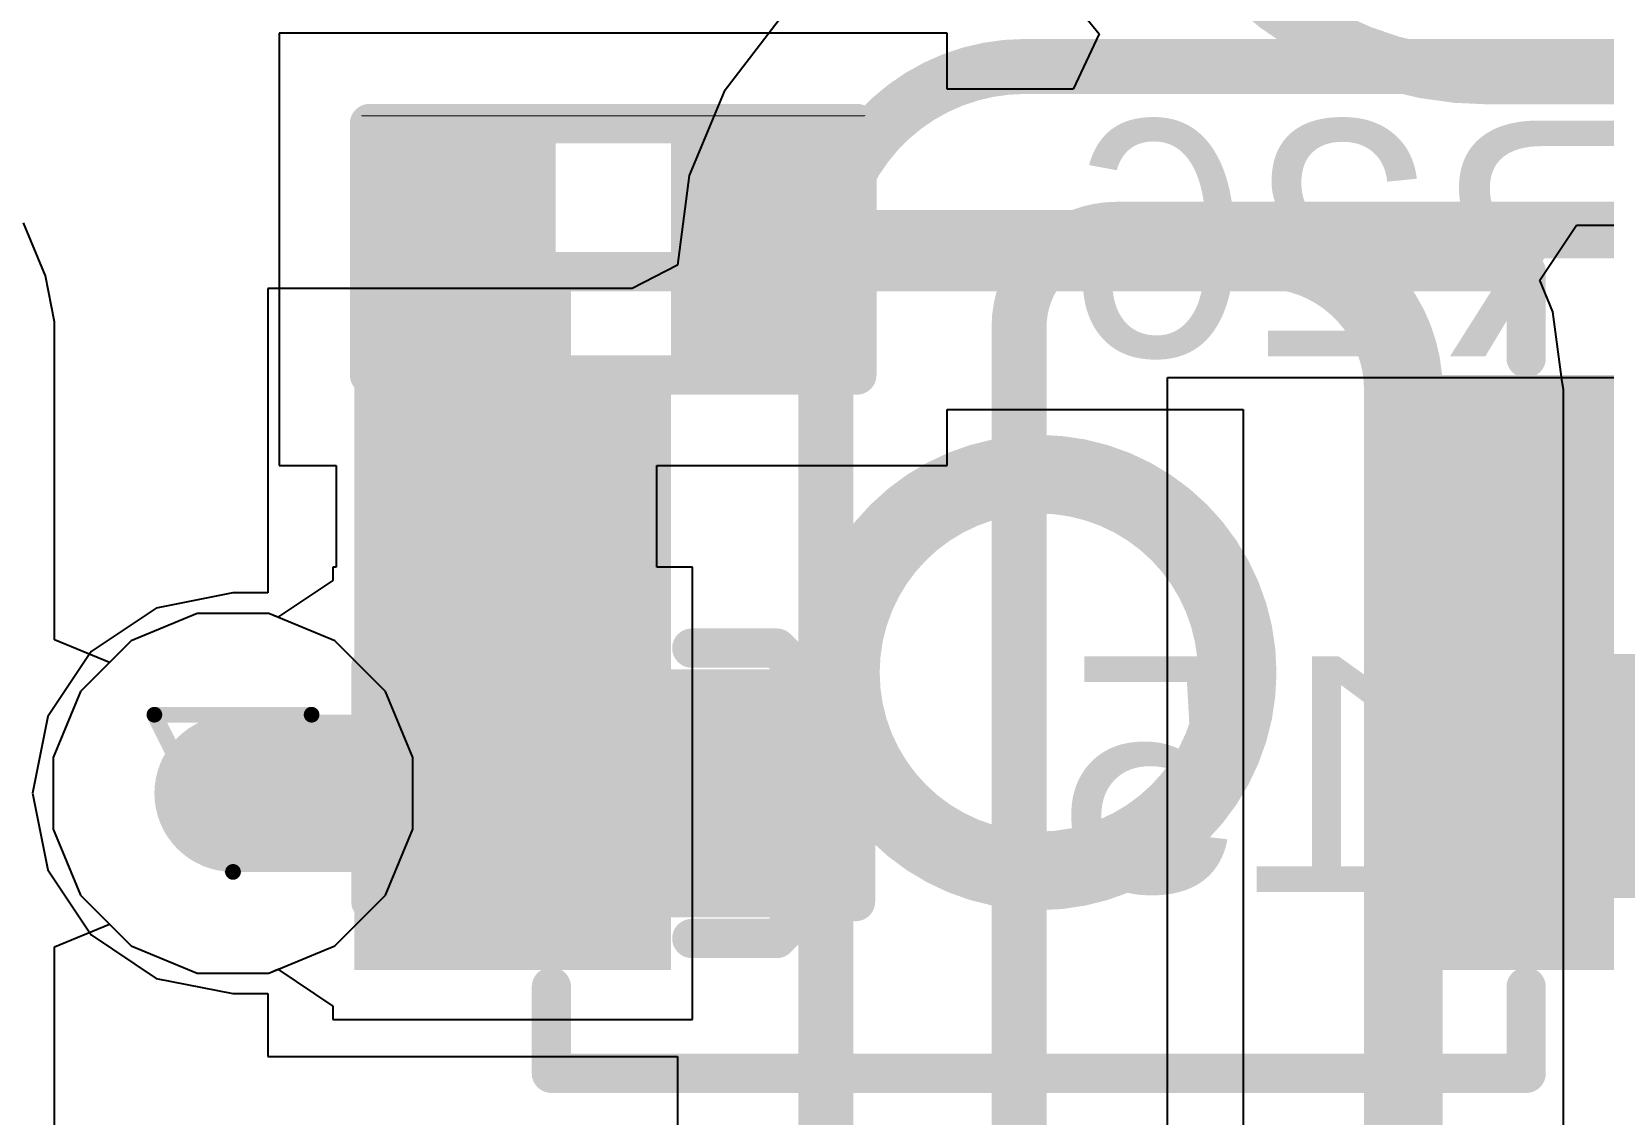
# Model space of a CAD drawing. Header units: inches. Extents: x -5 to 234, y -4 to 104.
# Drawn here: x 12.05 to 17.13, y 15.23 to 18.73 of the extents above; entities that cross this region are included whole.
import ezdxf

# ---------------------------------------------------------------- set-up
doc = ezdxf.new("R2010")
doc.units = ezdxf.units.IN
for name, color, linetype in [('Bottom Layer', 5, 'Continuous'), ('Bottom Overlay', 54, 'Continuous'), ('Bottom Paste', 16, 'Continuous'), ('Bottom Solder', 6, 'Continuous'), ('Drill Drawing', 1, 'Continuous'), ('GND', 16, 'Continuous'), ('POWER', 76, 'Continuous'), ('Top Layer', 1, 'Continuous'), ('Top Overlay', 2, 'Continuous'), ('Top Paste', 8, 'Continuous'), ('Top Solder', 216, 'Continuous'), ('Via Holes', 16, 'Continuous')]:
    doc.layers.add(name, color=color, linetype=linetype)
doc.styles.add('Arial', font='', dxfattribs={"height": 0.2})
doc.styles.get('Arial').set_extended_font_data('Arial')

# ---------------------------------------------------------------- blocks, each defined once
blk = doc.blocks.new('B3U_1000P_24')
at = {"layer": 'Top Layer'}
for points in [[(-2.11, 0.86), (-1.29, 0.86), (-1.29, -0.86), (-2.11, -0.86)], [(1.29, 0.86), (2.11, 0.86), (2.11, -0.86), (1.29, -0.86)]]:
    blk.add_hatch(color=1, dxfattribs=at).paths.add_polyline_path(points)
at = {"layer": 'Top Paste'}
for points in [[(-2.11, 0.86), (-1.29, 0.86), (-1.29, -0.86), (-2.11, -0.86)], [(1.29, 0.86), (2.11, 0.86), (2.11, -0.86), (1.29, -0.86)]]:
    blk.add_hatch(color=8, dxfattribs=at).paths.add_polyline_path(points)
at = {"layer": 'Top Solder'}
for points in [[(-2.2116, 0.9616), (-1.1884, 0.9616), (-1.1884, -0.9616), (-2.2116, -0.9616)], [(1.1884, 0.9616), (2.2116, 0.9616), (2.2116, -0.9616), (1.1884, -0.9616)]]:
    blk.add_hatch(color=216, dxfattribs=at).paths.add_polyline_path(points)
at = {"layer": 'Top Overlay'}
for points in [[(-1.5748, 1.016, 0.127, 0.127, 0), (-1.5748, 1.2954, 0.127, 0.127, 0)], [(-1.5748, 1.2954, 0.127, 0.127, 0), (1.5748, 1.2954, 0.127, 0.127, 0)], [(1.5748, 1.016, 0.127, 0.127, 0), (1.5748, 1.2954, 0.127, 0.127, 0)], [(-1.5748, -1.2954, 0.127, 0.127, 0), (-1.5748, -1.016, 0.127, 0.127, 0)], [(1.5748, -1.2954, 0.127, 0.127, 0), (1.5748, -1.016, 0.127, 0.127, 0)], [(-1.5748, -1.2954, 0.127, 0.127, 0), (1.5748, -1.2954, 0.127, 0.127, 0)]]:
    blk.add_lwpolyline(points, format="xyseb", dxfattribs=at)
for points in [[(-1.6065, 1.2954, 0.0635, 0.0635, 1), (-1.5431, 1.2954, 0.0635, 0.0635, 1)], [(-1.6065, 1.2954, 0.0635, 0.0635, 1), (-1.5431, 1.2954, 0.0635, 0.0635, 1)], [(1.5431, 1.2954, 0.0635, 0.0635, 1), (1.6066, 1.2954, 0.0635, 0.0635, 1)], [(1.5431, 1.2954, 0.0635, 0.0635, 1), (1.6066, 1.2954, 0.0635, 0.0635, 1)], [(-1.6065, 1.016, 0.0635, 0.0635, 1), (-1.5431, 1.016, 0.0635, 0.0635, 1)], [(1.5431, 1.016, 0.0635, 0.0635, 1), (1.6066, 1.016, 0.0635, 0.0635, 1)], [(0.6411, 0, 0.254, 0.254, 1), (-0.6411, 0, 0.254, 0.254, 1)], [(-0.7046, 0, 0.127, 0.127, 1), (-0.5776, 0, 0.127, 0.127, 1)], [(0.5776, 0, 0.127, 0.127, 1), (0.7046, 0, 0.127, 0.127, 1)], [(-1.6065, -1.016, 0.0635, 0.0635, 1), (-1.5431, -1.016, 0.0635, 0.0635, 1)], [(1.5431, -1.016, 0.0635, 0.0635, 1), (1.6066, -1.016, 0.0635, 0.0635, 1)], [(-1.6065, -1.2954, 0.0635, 0.0635, 1), (-1.5431, -1.2954, 0.0635, 0.0635, 1)], [(-1.6065, -1.2954, 0.0635, 0.0635, 1), (-1.5431, -1.2954, 0.0635, 0.0635, 1)], [(1.5431, -1.2954, 0.0635, 0.0635, 1), (1.6066, -1.2954, 0.0635, 0.0635, 1)], [(1.5431, -1.2954, 0.0635, 0.0635, 1), (1.6066, -1.2954, 0.0635, 0.0635, 1)]]:
    blk.add_lwpolyline(points, format="xyseb", close=True, dxfattribs=at)
blk = doc.blocks.new('R___0402_B_41')
at = {"layer": 'Bottom Layer'}
for points in [[(-0.2413, 0.3175), (-0.2413, -0.3175), (-0.6985, -0.3175), (-0.6985, 0.3175)], [(0.6985, 0.3175), (0.6985, -0.3175), (0.2413, -0.3175), (0.2413, 0.3175)]]:
    blk.add_hatch(color=5, dxfattribs=at).paths.add_polyline_path(points)
at = {"layer": 'Bottom Paste'}
for points in [[(-0.2413, 0.3175), (-0.2413, -0.3175), (-0.6985, -0.3175), (-0.6985, 0.3175)], [(0.6985, 0.3175), (0.6985, -0.3175), (0.2413, -0.3175), (0.2413, 0.3175)]]:
    blk.add_hatch(color=16, dxfattribs=at).paths.add_polyline_path(points)
at = {"layer": 'Bottom Solder'}
for points in [[(-0.1863, 0.3725), (-0.1863, -0.3725), (-0.7535, -0.3725), (-0.7535, 0.3725)], [(0.7535, 0.3725), (0.7535, -0.3725), (0.1863, -0.3725), (0.1863, 0.3725)]]:
    blk.add_hatch(color=6, dxfattribs=at).paths.add_polyline_path(points)
at = {"layer": 'Bottom Overlay'}
for points in [[(-0.7874, 0.4064, 0.127, 0.127, 0), (0.7874, 0.4064, 0.127, 0.127, 0)], [(-0.7874, -0.4064, 0.127, 0.127, 0), (-0.7874, 0.4064, 0.127, 0.127, 0)], [(0.7874, -0.4064, 0.127, 0.127, 0), (0.7874, 0.4064, 0.127, 0.127, 0)], [(-0.8128, 0.4318, 0.00323, 0.00323, 0), (0.8128, 0.4318, 0.00323, 0.00323, 0)], [(-0.7874, -0.4064, 0.127, 0.127, 0), (0.7874, -0.4064, 0.127, 0.127, 0)]]:
    blk.add_lwpolyline(points, format="xyseb", dxfattribs=at)
for points in [[(-0.8191, 0.4064, 0.0635, 0.0635, 1), (-0.7556, 0.4064, 0.0635, 0.0635, 1)], [(-0.8191, 0.4064, 0.0635, 0.0635, 1), (-0.7556, 0.4064, 0.0635, 0.0635, 1)], [(0.7556, 0.4064, 0.0635, 0.0635, 1), (0.8191, 0.4064, 0.0635, 0.0635, 1)], [(0.7556, 0.4064, 0.0635, 0.0635, 1), (0.8191, 0.4064, 0.0635, 0.0635, 1)], [(-0.8136, 0.4318, 0.00161, 0.00161, 1), (-0.812, 0.4318, 0.00161, 0.00161, 1)], [(0.812, 0.4318, 0.00161, 0.00161, 1), (0.8136, 0.4318, 0.00161, 0.00161, 1)], [(-0.8191, -0.4064, 0.0635, 0.0635, 1), (-0.7556, -0.4064, 0.0635, 0.0635, 1)], [(-0.8191, -0.4064, 0.0635, 0.0635, 1), (-0.7556, -0.4064, 0.0635, 0.0635, 1)], [(0.7556, -0.4064, 0.0635, 0.0635, 1), (0.8191, -0.4064, 0.0635, 0.0635, 1)], [(0.7556, -0.4064, 0.0635, 0.0635, 1), (0.8191, -0.4064, 0.0635, 0.0635, 1)]]:
    blk.add_lwpolyline(points, format="xyseb", close=True, dxfattribs=at)
blk = doc.blocks.new('DFN1006_2L__B__D____________B_108')
at = {"layer": 'Bottom Layer'}
for points in [[(-0.525, 0.35), (-0.125, 0.35), (-0.125, -0.35), (-0.525, -0.35)], [(0.125, 0.35), (0.525, 0.35), (0.525, -0.35), (0.125, -0.35)]]:
    blk.add_hatch(color=5, dxfattribs=at).paths.add_polyline_path(points)
at = {"layer": 'Bottom Paste'}
for points in [[(-0.525, 0.35), (-0.125, 0.35), (-0.125, -0.35), (-0.525, -0.35)], [(0.125, 0.35), (0.525, 0.35), (0.525, -0.35), (0.125, -0.35)]]:
    blk.add_hatch(color=16, dxfattribs=at).paths.add_polyline_path(points)
at = {"layer": 'Bottom Solder'}
for points in [[(-0.5758, 0.4008), (-0.0742, 0.4008), (-0.0742, -0.4008), (-0.5758, -0.4008)], [(0.0742, 0.4008), (0.5758, 0.4008), (0.5758, -0.4008), (0.0742, -0.4008)]]:
    blk.add_hatch(color=6, dxfattribs=at).paths.add_polyline_path(points)
at = {"layer": 'Bottom Overlay'}
for points in [[(-0.6283, 0.3691, 0.127, 0.127, 0), (-0.5283, 0.4692, 0.127, 0.127, 0)], [(-0.5283, 0.4692, 0.127, 0.127, 0), (-0.254, 0.4692, 0.127, 0.127, 0)], [(0.254, 0.4692, 0.127, 0.127, 0), (0.5283, 0.4692, 0.127, 0.127, 0)], [(0.5283, 0.4692, 0.127, 0.127, 0), (0.6283, 0.3691, 0.127, 0.127, 0)], [(-0.783, -0.35, 0.127, 0.127, 0), (-0.783, 0.41, 0.127, 0.127, 0)], [(0.783, -0.35, 0.127, 0.127, 0), (0.783, 0.41, 0.127, 0.127, 0)], [(-0.6283, -0.3691, 0.127, 0.127, 0), (-0.6283, 0.3691, 0.127, 0.127, 0)], [(0.6283, -0.3691, 0.127, 0.127, 0), (0.6283, 0.3691, 0.127, 0.127, 0)], [(-0.6283, -0.3691, 0.127, 0.127, 0), (-0.5283, -0.4692, 0.127, 0.127, 0)], [(0.5283, -0.4692, 0.127, 0.127, 0), (0.6283, -0.3691, 0.127, 0.127, 0)], [(-0.5283, -0.4692, 0.127, 0.127, 0), (-0.4983, -0.4692, 0.127, 0.127, 0)], [(-0.4983, -0.4692, 0.127, 0.127, 0), (-0.254, -0.4692, 0.127, 0.127, 0)], [(0.254, -0.4692, 0.127, 0.127, 0), (0.4983, -0.4692, 0.127, 0.127, 0)], [(0.4983, -0.4692, 0.127, 0.127, 0), (0.5283, -0.4692, 0.127, 0.127, 0)]]:
    blk.add_lwpolyline(points, format="xyseb", dxfattribs=at)
for points in [[(-0.5601, 0.4692, 0.0635, 0.0635, 1), (-0.4966, 0.4692, 0.0635, 0.0635, 1)], [(-0.5601, 0.4692, 0.0635, 0.0635, 1), (-0.4966, 0.4692, 0.0635, 0.0635, 1)], [(-0.2857, 0.4692, 0.0635, 0.0635, 1), (-0.2223, 0.4692, 0.0635, 0.0635, 1)], [(0.2223, 0.4692, 0.0635, 0.0635, 1), (0.2857, 0.4692, 0.0635, 0.0635, 1)], [(0.4966, 0.4692, 0.0635, 0.0635, 1), (0.5601, 0.4692, 0.0635, 0.0635, 1)], [(0.4966, 0.4692, 0.0635, 0.0635, 1), (0.5601, 0.4692, 0.0635, 0.0635, 1)], [(-0.8147, 0.41, 0.0635, 0.0635, 1), (-0.7512, 0.41, 0.0635, 0.0635, 1)], [(0.7512, 0.41, 0.0635, 0.0635, 1), (0.8147, 0.41, 0.0635, 0.0635, 1)], [(-0.6601, 0.3691, 0.0635, 0.0635, 1), (-0.5966, 0.3691, 0.0635, 0.0635, 1)], [(-0.6601, 0.3691, 0.0635, 0.0635, 1), (-0.5966, 0.3691, 0.0635, 0.0635, 1)], [(0.5966, 0.3691, 0.0635, 0.0635, 1), (0.6601, 0.3691, 0.0635, 0.0635, 1)], [(0.5966, 0.3691, 0.0635, 0.0635, 1), (0.6601, 0.3691, 0.0635, 0.0635, 1)], [(-0.8147, -0.35, 0.0635, 0.0635, 1), (-0.7512, -0.35, 0.0635, 0.0635, 1)], [(0.7512, -0.35, 0.0635, 0.0635, 1), (0.8147, -0.35, 0.0635, 0.0635, 1)], [(-0.6601, -0.3691, 0.0635, 0.0635, 1), (-0.5966, -0.3691, 0.0635, 0.0635, 1)], [(-0.6601, -0.3691, 0.0635, 0.0635, 1), (-0.5966, -0.3691, 0.0635, 0.0635, 1)], [(0.5966, -0.3691, 0.0635, 0.0635, 1), (0.6601, -0.3691, 0.0635, 0.0635, 1)], [(0.5966, -0.3691, 0.0635, 0.0635, 1), (0.6601, -0.3691, 0.0635, 0.0635, 1)], [(-0.5601, -0.4692, 0.0635, 0.0635, 1), (-0.4966, -0.4692, 0.0635, 0.0635, 1)], [(-0.5601, -0.4692, 0.0635, 0.0635, 1), (-0.4966, -0.4692, 0.0635, 0.0635, 1)], [(-0.5301, -0.4692, 0.0635, 0.0635, 1), (-0.4666, -0.4692, 0.0635, 0.0635, 1)], [(-0.5301, -0.4692, 0.0635, 0.0635, 1), (-0.4666, -0.4692, 0.0635, 0.0635, 1)], [(-0.2857, -0.4692, 0.0635, 0.0635, 1), (-0.2223, -0.4692, 0.0635, 0.0635, 1)], [(0.2223, -0.4692, 0.0635, 0.0635, 1), (0.2857, -0.4692, 0.0635, 0.0635, 1)], [(0.4666, -0.4692, 0.0635, 0.0635, 1), (0.5301, -0.4692, 0.0635, 0.0635, 1)], [(0.4666, -0.4692, 0.0635, 0.0635, 1), (0.5301, -0.4692, 0.0635, 0.0635, 1)], [(0.4966, -0.4692, 0.0635, 0.0635, 1), (0.5601, -0.4692, 0.0635, 0.0635, 1)], [(0.4966, -0.4692, 0.0635, 0.0635, 1), (0.5601, -0.4692, 0.0635, 0.0635, 1)]]:
    blk.add_lwpolyline(points, format="xyseb", close=True, dxfattribs=at)

msp = doc.modelspace()

# ---------------------------------------------------------------- hatches: boundary and pattern name
at = {"layer": 'Bottom Layer'}
h = msp.add_hatch(color=5, dxfattribs=at)
edge = h.paths.add_edge_path()
edge.add_arc((12.7, 16.2721), 0.2, 0, 360)
at = {"layer": 'GND'}
h = msp.add_hatch(color=16, dxfattribs=at)
edge = h.paths.add_edge_path()
edge.add_arc((12.7, 16.2721), 0.2, 0, 360)
at = {"layer": 'POWER'}
h = msp.add_hatch(color=76, dxfattribs=at)
edge = h.paths.add_edge_path()
edge.add_arc((12.7, 16.2721), 0.2, 0, 360)
at = {"layer": 'Top Layer'}
h = msp.add_hatch(color=1, dxfattribs=at)
edge = h.paths.add_edge_path()
edge.add_arc((12.7, 16.2721), 0.2, 0, 360)
at = {"layer": 'Via Holes'}
h = msp.add_hatch(color=7, dxfattribs=at)
edge = h.paths.add_edge_path()
edge.add_arc((12.7, 16.2721), 0.1, 0, 360)

# ---------------------------------------------------------------- linework, layer by layer
at = {"layer": 'Bottom Layer'}
for p, q in [((15.4156, 18.8279), (15.4991, 18.7262)), ((15.0081, 18.7289), (12.8491, 18.7289)), ((12.8491, 18.7289), (12.8491, 17.3319)), ((15.0081, 18.5484), (15.0081, 18.7289)), ((15.4991, 18.7262), (15.415, 18.5484)), ((15.415, 18.5484), (15.0081, 18.5484)), ((12.0937, 17.9448), (12.023, 18.1154)), ((16.9225, 17.9305), (17.0413, 18.1083)), ((17.0413, 18.1083), (21.8028, 18.1083)), ((12.1233, 17.7961), (12.0937, 17.9448)), ((16.9648, 17.8283), (16.9225, 17.9305)), ((12.1233, 16.7685), (12.1233, 17.7961)), ((16.9946, 17.602), (16.9648, 17.8283)), ((16.9995, 17.5774), (16.9946, 17.602)), ((16.9995, 11.009), (16.9995, 17.5774)), ((15.0081, 17.3319), (15.0081, 17.5124)), ((15.0081, 17.5124), (15.9636, 17.5124)), ((15.9636, 17.5124), (15.9636, 14.0027)), ((12.8491, 17.3319), (13.0339, 17.3319)), ((13.0339, 17.3319), (13.0339, 17.0031)), ((14.0698, 17.0031), (14.0698, 17.3319)), ((14.0698, 17.3319), (15.0081, 17.3319)), ((13.0339, 17.0031), (13.0226, 17.0031)), ((13.0226, 17.0031), (13.0226, 16.9598)), ((14.1846, 17.0031), (14.0698, 17.0031)), ((14.1846, 15.5411), (14.1846, 17.0031)), ((13.0226, 16.9598), (12.8448, 16.841)), ((12.5844, 16.8531), (12.3709, 16.7647)), ((12.8156, 16.8531), (12.5844, 16.8531)), ((12.8448, 16.841), (12.8156, 16.8531)), ((12.3011, 16.6949), (12.1233, 16.7685)), ((12.3709, 16.7647), (12.3011, 16.6949)), ((12.1233, 15.7758), (12.3011, 15.8494)), ((12.3011, 15.8494), (12.3709, 15.7796)), ((12.1233, 14.6234), (12.1233, 15.7758)), ((12.3709, 15.7796), (12.5844, 15.6911)), ((12.8156, 15.6911), (12.8448, 15.7032)), ((12.8448, 15.7032), (13.0226, 15.5844)), ((12.5844, 15.6911), (12.8156, 15.6911)), ((13.0226, 15.5844), (13.0226, 15.5411)), ((13.0226, 15.5411), (14.1846, 15.5411))]:
    msp.add_line(p, q, dxfattribs=at)
for points in [[(16.7591, 18.5874, 0.1778, 0.1778, -0.414214), (15.621, 19.7256, 0.1778, 0.1778, 0)], [(16.7591, 18.5874, 0.1778, 0.1778, 0), (54.8095, 18.5874, 0.1778, 0.1778, 0)], [(13.4587, 18.0304, 0.254, 0.254, 0), (13.5519, 17.9372, 0.254, 0.254, 0)], [(14.3985, 18.0304, 0.254, 0.254, 0), (16.0285, 18.0304, 0.254, 0.254, 0)], [(16.0285, 18.0304, 0.254, 0.254, -0.414214), (16.4816, 17.5774, 0.254, 0.254, 0)], [(13.5519, 16.3239, 0.254, 0.254, 0), (13.5519, 17.9372, 0.254, 0.254, 0)], [(16.4816, 10.7412, 0.254, 0.254, 0), (16.4816, 17.5774, 0.254, 0.254, 0)], [(13.5519, 16.3239, 0.254, 0.254, 0), (13.6036, 16.2721, 0.254, 0.254, 0)], [(12.7, 16.2721, 0.254, 0.254, 0), (13.5519, 16.2721, 0.254, 0.254, 0)], [(13.5519, 16.2721, 0.254, 0.254, 0), (13.6036, 16.2721, 0.254, 0.254, 0)]]:
    msp.add_lwpolyline(points, format="xyseb", dxfattribs=at)
for points in [[(16.7147, 18.5874, 0.0889, 0.0889, 1), (16.8036, 18.5874, 0.0889, 0.0889, 1)], [(16.7147, 18.5874, 0.0889, 0.0889, 1), (16.8036, 18.5874, 0.0889, 0.0889, 1)], [(13.3952, 18.0304, 0.127, 0.127, 1), (13.5222, 18.0304, 0.127, 0.127, 1)], [(14.335, 18.0304, 0.127, 0.127, 1), (14.462, 18.0304, 0.127, 0.127, 1)], [(15.965, 18.0304, 0.127, 0.127, 1), (16.092, 18.0304, 0.127, 0.127, 1)], [(15.965, 18.0304, 0.127, 0.127, 1), (16.092, 18.0304, 0.127, 0.127, 1)], [(13.4884, 17.9372, 0.127, 0.127, 1), (13.6154, 17.9372, 0.127, 0.127, 1)], [(13.4884, 17.9372, 0.127, 0.127, 1), (13.6154, 17.9372, 0.127, 0.127, 1)], [(16.4181, 17.5774, 0.127, 0.127, 1), (16.5451, 17.5774, 0.127, 0.127, 1)], [(16.4181, 17.5774, 0.127, 0.127, 1), (16.5451, 17.5774, 0.127, 0.127, 1)], [(13.4884, 16.3239, 0.127, 0.127, 1), (13.6154, 16.3239, 0.127, 0.127, 1)], [(13.4884, 16.3239, 0.127, 0.127, 1), (13.6154, 16.3239, 0.127, 0.127, 1)], [(12.6365, 16.2721, 0.127, 0.127, 1), (12.7635, 16.2721, 0.127, 0.127, 1)], [(13.4884, 16.2721, 0.127, 0.127, 1), (13.6154, 16.2721, 0.127, 0.127, 1)], [(13.4884, 16.2721, 0.127, 0.127, 1), (13.6154, 16.2721, 0.127, 0.127, 1)], [(13.5401, 16.2721, 0.127, 0.127, 1), (13.6671, 16.2721, 0.127, 0.127, 1)], [(13.5401, 16.2721, 0.127, 0.127, 1), (13.6671, 16.2721, 0.127, 0.127, 1)]]:
    msp.add_lwpolyline(points, format="xyseb", close=True, dxfattribs=at)
at = {"layer": 'Drill Drawing'}
for points in [[(12.446, 16.5261, 0.0508, 0.0508, 0), (12.954, 16.5261, 0.0508, 0.0508, 0)], [(12.446, 16.5261, 0.0508, 0.0508, 0), (12.7, 16.0181, 0.0508, 0.0508, 0)], [(12.7, 16.0181, 0.0508, 0.0508, 0), (12.954, 16.5261, 0.0508, 0.0508, 0)]]:
    msp.add_lwpolyline(points, format="xyseb", dxfattribs=at)
for points in [[(12.4333, 16.5261, 0.0254, 0.0254, 1), (12.4587, 16.5261, 0.0254, 0.0254, 1)], [(12.4333, 16.5261, 0.0254, 0.0254, 1), (12.4587, 16.5261, 0.0254, 0.0254, 1)], [(12.9413, 16.5261, 0.0254, 0.0254, 1), (12.9667, 16.5261, 0.0254, 0.0254, 1)], [(12.9413, 16.5261, 0.0254, 0.0254, 1), (12.9667, 16.5261, 0.0254, 0.0254, 1)], [(12.6873, 16.0181, 0.0254, 0.0254, 1), (12.7127, 16.0181, 0.0254, 0.0254, 1)], [(12.6873, 16.0181, 0.0254, 0.0254, 1), (12.7127, 16.0181, 0.0254, 0.0254, 1)]]:
    msp.add_lwpolyline(points, format="xyseb", close=True, dxfattribs=at)
at = {"layer": 'GND'}
for p, q in [((12.5844, 16.8531), (12.3709, 16.7647)), ((12.8156, 16.8531), (12.5844, 16.8531)), ((13.0291, 16.7647), (12.8156, 16.8531)), ((12.3709, 16.7647), (12.2075, 16.6012)), ((13.1925, 16.6012), (13.0291, 16.7647)), ((12.2075, 16.6012), (12.119, 16.3877)), ((13.281, 16.3877), (13.1925, 16.6012)), ((12.119, 16.3877), (12.119, 16.1566)), ((13.281, 16.1566), (13.281, 16.3877)), ((12.119, 16.1566), (12.2075, 15.943)), ((13.1925, 15.943), (13.281, 16.1566)), ((12.2075, 15.943), (12.3709, 15.7796)), ((13.0291, 15.7796), (13.1925, 15.943)), ((12.3709, 15.7796), (12.5844, 15.6911)), ((12.8156, 15.6911), (13.0291, 15.7796)), ((12.5844, 15.6911), (12.8156, 15.6911))]:
    msp.add_line(p, q, dxfattribs=at)
at = {"layer": 'POWER'}
for p, q in [((12.5844, 16.8531), (12.3709, 16.7647)), ((12.8156, 16.8531), (12.5844, 16.8531)), ((13.0291, 16.7647), (12.8156, 16.8531)), ((12.3709, 16.7647), (12.2075, 16.6012)), ((13.1925, 16.6012), (13.0291, 16.7647)), ((12.2075, 16.6012), (12.119, 16.3877)), ((13.281, 16.3877), (13.1925, 16.6012)), ((12.119, 16.3877), (12.119, 16.1566)), ((13.281, 16.1566), (13.281, 16.3877)), ((12.119, 16.1566), (12.2075, 15.943)), ((13.1925, 15.943), (13.281, 16.1566)), ((12.2075, 15.943), (12.3709, 15.7796)), ((13.0291, 15.7796), (13.1925, 15.943)), ((12.3709, 15.7796), (12.5844, 15.6911)), ((12.8156, 15.6911), (13.0291, 15.7796)), ((12.5844, 15.6911), (12.8156, 15.6911))]:
    msp.add_line(p, q, dxfattribs=at)
at = {"layer": 'Top Layer'}
for p, q in [((14.4649, 18.7721), (14.2866, 18.5398)), ((14.2866, 18.5398), (14.1745, 18.2692)), ((14.1745, 18.2692), (14.1363, 17.9788)), ((14.1363, 17.9788), (13.9897, 17.9034)), ((13.9897, 17.9034), (12.8127, 17.9034)), ((12.8127, 17.9034), (12.8127, 16.9196)), ((15.7191, 14.1094), (15.7191, 17.6159)), ((15.7191, 17.6159), (21.6962, 17.6159)), ((12.7, 16.9196), (12.4522, 16.8703)), ((12.8127, 16.9196), (12.7, 16.9196)), ((12.4522, 16.8703), (12.2422, 16.7299)), ((12.2422, 16.7299), (12.1018, 16.5199)), ((12.1018, 16.5199), (12.0526, 16.2721)), ((12.0526, 16.2721), (12.1018, 16.0244)), ((12.1018, 16.0244), (12.2422, 15.8143)), ((12.2422, 15.8143), (12.4522, 15.674)), ((12.4522, 15.674), (12.7, 15.6247)), ((12.7, 15.6247), (12.8127, 15.6247)), ((12.8127, 15.6247), (12.8127, 15.4214)), ((12.8127, 15.4214), (14.1367, 15.4214)), ((14.1367, 15.4214), (14.1367, 14.1188))]:
    msp.add_line(p, q, dxfattribs=at)
for points in [[(14.6158, 17.9788, 0.1778, 0.1778, -0.414214), (15.2582, 18.6212, 0.1778, 0.1778, 0)], [(15.2582, 18.6212, 0.1778, 0.1778, 0), (24.892, 18.6212, 0.1778, 0.1778, 0)], [(15.24, 17.7798, 0.1778, 0.1778, -0.414214), (15.5552, 18.095, 0.1778, 0.1778, 0)], [(15.5552, 18.095, 0.1778, 0.1778, 0), (25.3818, 18.095, 0.1778, 0.1778, 0)], [(14.6158, 10.7412, 0.1778, 0.1778, 0), (14.6158, 17.9788, 0.1778, 0.1778, 0)], [(15.24, 13.7668, 0.1778, 0.1778, 0), (15.24, 17.7798, 0.1778, 0.1778, 0)], [(13.6037, 16.5932, 0.1778, 0.1778, 0), (13.6037, 16.6624, 0.1778, 0.1778, 0)], [(17.0037, 16.5793, 0.1778, 0.1778, 0), (17.0037, 16.6624, 0.1778, 0.1778, 0)], [(13.2826, 16.2721, 0.1778, 0.1778, 0), (13.6037, 16.5932, 0.1778, 0.1778, 0)], [(16.6826, 16.2582, 0.1778, 0.1778, 0), (17.0037, 16.5793, 0.1778, 0.1778, 0)], [(12.7, 16.2721, 0.508, 0.508, 0), (13.2826, 16.2721, 0.508, 0.508, 0)]]:
    msp.add_lwpolyline(points, format="xyseb", dxfattribs=at)
for points in [[(15.2138, 18.6212, 0.0889, 0.0889, 1), (15.3027, 18.6212, 0.0889, 0.0889, 1)], [(15.2138, 18.6212, 0.0889, 0.0889, 1), (15.3027, 18.6212, 0.0889, 0.0889, 1)], [(15.5107, 18.095, 0.0889, 0.0889, 1), (15.5996, 18.095, 0.0889, 0.0889, 1)], [(15.5107, 18.095, 0.0889, 0.0889, 1), (15.5996, 18.095, 0.0889, 0.0889, 1)], [(14.5713, 17.9788, 0.0889, 0.0889, 1), (14.6602, 17.9788, 0.0889, 0.0889, 1)], [(14.5713, 17.9788, 0.0889, 0.0889, 1), (14.6602, 17.9788, 0.0889, 0.0889, 1)], [(15.1956, 17.7798, 0.0889, 0.0889, 1), (15.2844, 17.7798, 0.0889, 0.0889, 1)], [(15.1956, 17.7798, 0.0889, 0.0889, 1), (15.2844, 17.7798, 0.0889, 0.0889, 1)], [(13.5593, 16.6624, 0.0889, 0.0889, 1), (13.6482, 16.6624, 0.0889, 0.0889, 1)], [(16.9593, 16.6624, 0.0889, 0.0889, 1), (17.0482, 16.6624, 0.0889, 0.0889, 1)], [(13.5593, 16.5932, 0.0889, 0.0889, 1), (13.6482, 16.5932, 0.0889, 0.0889, 1)], [(13.5593, 16.5932, 0.0889, 0.0889, 1), (13.6482, 16.5932, 0.0889, 0.0889, 1)], [(16.9593, 16.5793, 0.0889, 0.0889, 1), (17.0482, 16.5793, 0.0889, 0.0889, 1)], [(16.9593, 16.5793, 0.0889, 0.0889, 1), (17.0482, 16.5793, 0.0889, 0.0889, 1)], [(12.573, 16.2721, 0.254, 0.254, 1), (12.827, 16.2721, 0.254, 0.254, 1)], [(13.1556, 16.2721, 0.254, 0.254, 1), (13.4096, 16.2721, 0.254, 0.254, 1)], [(13.2382, 16.2721, 0.0889, 0.0889, 1), (13.3271, 16.2721, 0.0889, 0.0889, 1)], [(16.6382, 16.2582, 0.0889, 0.0889, 1), (16.7271, 16.2582, 0.0889, 0.0889, 1)]]:
    msp.add_lwpolyline(points, format="xyseb", close=True, dxfattribs=at)

# ---------------------------------------------------------------- block references
for name, p in [('R___0402_B_41', (13.9286, 18.0304)), ('B3U_1000P_24', (15.3037, 16.6624)), ('DFN1006_2L__B__D____________B_108', (13.9286, 16.2721))]:
    msp.add_blockref(name, p)

# ---------------------------------------------------------------- texts
at = {"layer": 'Bottom Overlay', "style": 'Arial', "text_generation_flag": 2}
for s, p in [('R26', (17.3516, 17.6844)), ('D15', (17.3165, 15.953))]:
    msp.add_text(s, height=0.762, dxfattribs=at).set_placement(p)

doc.saveas('drawing.dxf')
